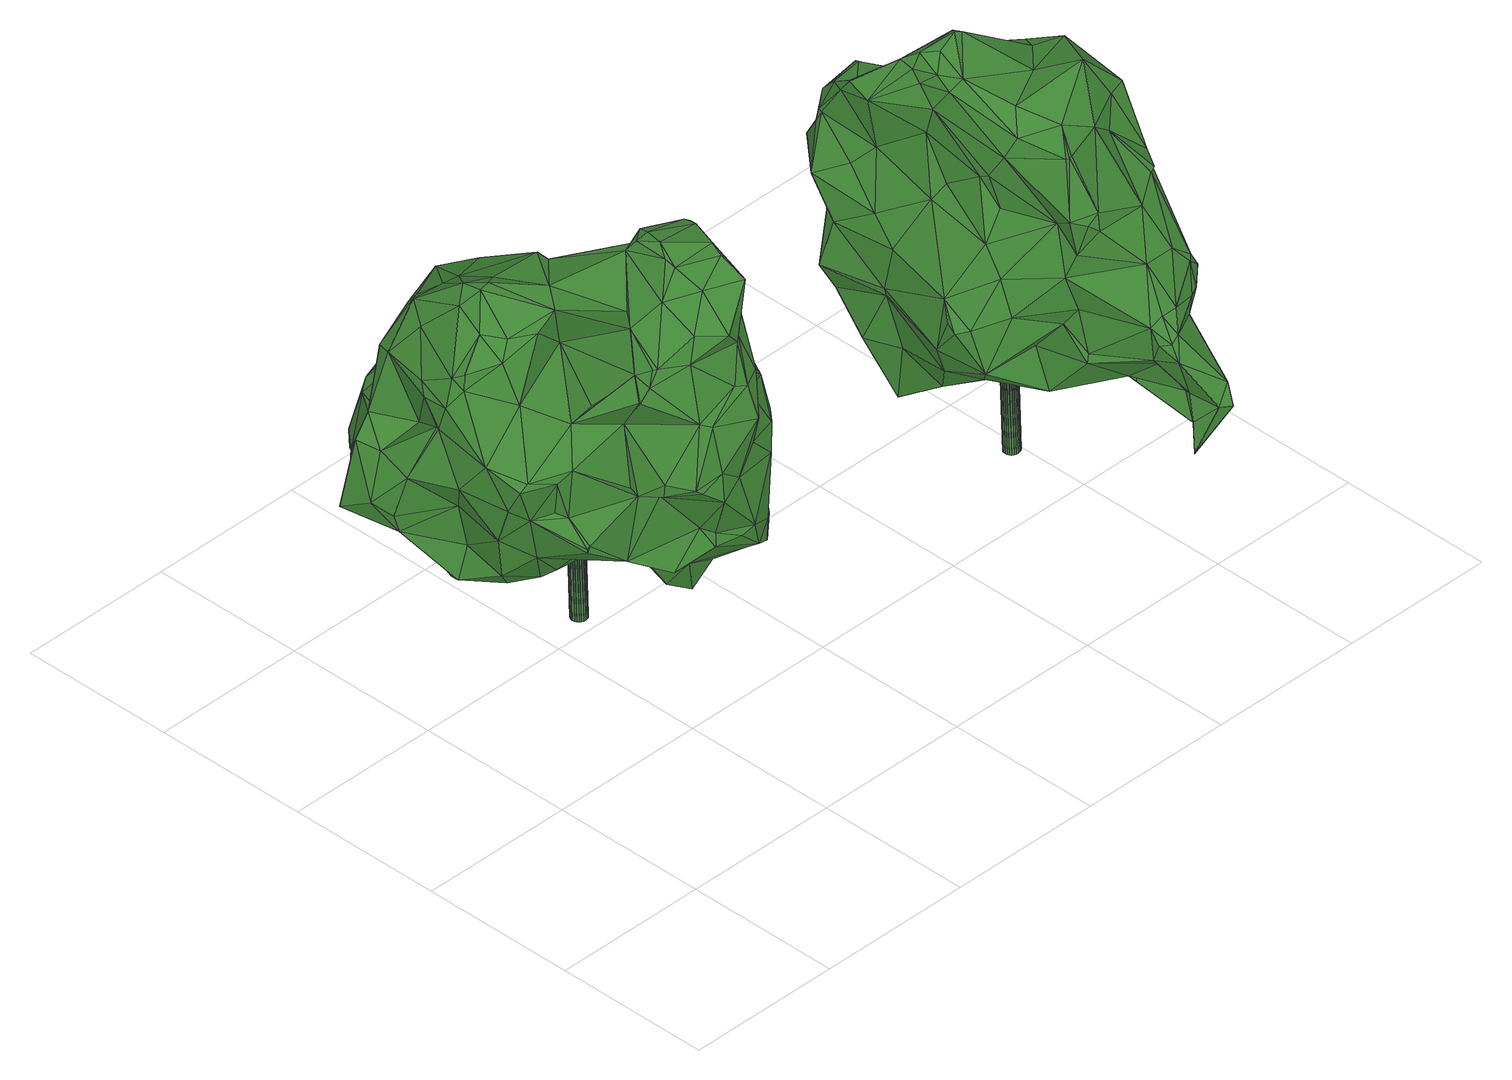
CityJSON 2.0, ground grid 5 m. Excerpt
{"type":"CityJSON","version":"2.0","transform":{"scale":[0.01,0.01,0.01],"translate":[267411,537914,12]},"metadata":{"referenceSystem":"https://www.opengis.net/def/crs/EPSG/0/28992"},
"CityObjects":{
"tree1":{"type":"SolitaryVegetationObject","attributes":{"gtid":317,"crown_width_m":9.9,"crown_median_z":19.96,"crown_r50_m":0.328,"crown_porosity":0.879,"trunk_H_m":7.12,"trunk_DBH_m":0.492,"trunk_radius_m":0.246,"trunk_base_height_m":12.84,"original_gtid":"317"},"geometry":[{"type":"Solid","lod":"3","boundaries":[[[[0,1,2]],[[3,4,5]],[[3,5,6]],[[7,8,9]],[[10,11,12]],[[13,14,15]],[[7,16,8]],[[17,18,19]],[[20,21,22]],[[23,21,20]],[[24,25,26]],[[27,28,29]],[[29,28,30]],[[31,32,33]],[[34,35,36]],[[37,38,39]],[[40,41,42]],[[40,43,41]],[[16,7,44]],[[45,46,47]],[[48,46,45]],[[49,50,51]],[[52,46,48]],[[53,54,30]],[[24,55,56]],[[57,14,58]],[[59,60,61]],[[62,63,64]],[[2,61,65]],[[66,67,37]],[[68,69,66]],[[70,49,71]],[[72,73,74]],[[16,44,72]],[[75,76,77]],[[78,7,9]],[[13,79,80]],[[81,80,82]],[[65,83,51]],[[84,51,83]],[[85,86,87]],[[88,89,90]],[[62,91,63]],[[92,72,44]],[[93,94,95]],[[1,96,97]],[[63,92,7]],[[98,99,100]],[[101,102,93]],[[103,104,105]],[[64,78,53]],[[93,106,107]],[[108,36,109]],[[110,2,65]],[[107,106,111]],[[112,113,114]],[[115,73,72]],[[116,117,118]],[[119,91,62]],[[62,120,119]],[[1,121,59]],[[1,122,96]],[[53,78,54]],[[123,124,101]],[[96,125,97]],[[13,80,76]],[[1,0,122]],[[59,121,126]],[[59,126,60]],[[97,121,1]],[[12,68,127]],[[128,129,130]],[[60,83,65]],[[4,107,131]],[[132,10,22]],[[133,134,132]],[[132,134,10]],[[135,136,137]],[[138,23,139]],[[54,78,9]],[[98,24,56]],[[98,56,140]],[[141,87,142]],[[66,69,143]],[[144,35,145]],[[111,131,107]],[[108,77,146]],[[147,73,115]],[[136,148,149]],[[59,61,2]],[[65,61,60]],[[59,2,1]],[[85,150,151]],[[95,101,93]],[[152,93,107]],[[106,102,111]],[[147,115,153]],[[148,136,154]],[[148,154,85]],[[142,113,112]],[[7,92,44]],[[155,99,140]],[[70,99,155]],[[122,128,96]],[[110,0,2]],[[65,50,156]],[[18,139,23]],[[18,23,123]],[[130,129,157]],[[106,93,102]],[[158,56,26]],[[7,78,64]],[[63,7,64]],[[48,159,160]],[[87,86,161]],[[118,56,158]],[[110,156,162]],[[144,41,43]],[[140,56,155]],[[163,31,33]],[[141,151,150]],[[39,164,37]],[[123,95,18]],[[48,160,43]],[[165,138,139]],[[153,166,167]],[[141,85,87]],[[163,81,31]],[[30,28,53]],[[168,53,28]],[[112,169,170]],[[87,161,113]],[[87,113,142]],[[137,29,135]],[[13,15,79]],[[171,172,173]],[[174,33,175]],[[149,176,177]],[[142,151,141]],[[178,176,149]],[[41,174,42]],[[101,179,102]],[[176,180,181]],[[70,155,118]],[[121,182,126]],[[183,22,21]],[[184,174,41]],[[49,185,50]],[[170,39,186]],[[187,188,103]],[[189,90,89]],[[190,191,192]],[[31,82,32]],[[193,181,180]],[[37,67,38]],[[38,67,143]],[[165,194,138]],[[184,41,144]],[[144,145,184]],[[77,80,81]],[[175,195,40]],[[175,33,196]],[[175,196,195]],[[175,40,42]],[[92,63,166]],[[174,175,42]],[[89,137,189]],[[38,186,39]],[[149,197,136]],[[198,100,199]],[[200,201,202]],[[176,178,180]],[[31,81,82]],[[70,71,203]],[[204,71,84]],[[205,69,11]],[[68,11,69]],[[124,172,171]],[[72,206,16]],[[117,190,207]],[[185,117,207]],[[208,204,182]],[[141,150,85]],[[96,128,125]],[[101,209,179]],[[47,210,3]],[[211,188,212]],[[212,157,129]],[[213,167,91]],[[214,190,215]],[[214,215,216]],[[123,23,172]],[[178,148,85]],[[149,148,178]],[[118,158,116]],[[72,74,217]],[[132,218,133]],[[205,133,218]],[[155,56,118]],[[83,60,126]],[[119,213,91]],[[121,219,182]],[[220,26,221]],[[220,158,26]],[[208,219,125]],[[85,154,86]],[[183,222,79]],[[76,14,13]],[[200,223,224]],[[4,131,5]],[[181,225,57]],[[181,57,176]],[[110,6,0]],[[132,22,183]],[[226,151,202]],[[226,85,151]],[[98,198,27]],[[24,26,55]],[[101,95,123]],[[66,143,67]],[[89,29,137]],[[190,192,162]],[[127,68,66]],[[12,127,66]],[[12,227,228]],[[98,229,198]],[[100,198,229]],[[63,91,167]],[[0,131,230]],[[0,230,122]],[[116,220,231]],[[116,158,220]],[[176,58,177]],[[57,58,176]],[[72,166,115]],[[92,166,72]],[[189,197,232]],[[112,114,9]],[[197,177,233]],[[73,147,234]],[[73,234,74]],[[27,235,236]],[[198,235,27]],[[88,90,24]],[[174,184,146]],[[88,27,29]],[[88,29,89]],[[140,99,98]],[[11,134,205]],[[133,205,134]],[[11,10,134]],[[177,197,149]],[[197,75,109]],[[115,166,153]],[[0,5,131]],[[228,74,234]],[[190,162,207]],[[63,167,166]],[[83,126,204]],[[99,203,199]],[[237,170,186]],[[51,50,65]],[[83,204,84]],[[196,33,32]],[[77,108,109]],[[109,75,77]],[[109,36,221]],[[118,49,70]],[[238,90,189]],[[136,189,137]],[[65,156,110]],[[0,6,5]],[[178,226,180]],[[85,226,178]],[[14,233,58]],[[208,239,213]],[[153,213,239]],[[38,202,237]],[[193,180,201]],[[194,222,21]],[[183,21,222]],[[27,88,98]],[[24,98,88]],[[184,34,146]],[[108,146,34]],[[204,126,182]],[[183,218,132]],[[10,240,22]],[[69,223,143]],[[202,201,226]],[[160,241,43]],[[232,242,243]],[[81,163,146]],[[16,206,8]],[[206,244,8]],[[17,52,195]],[[76,75,233]],[[46,17,19]],[[46,19,47]],[[62,245,120]],[[174,146,33]],[[163,33,146]],[[49,84,71]],[[49,51,84]],[[179,188,211]],[[102,179,111]],[[190,117,215]],[[116,215,117]],[[231,215,116]],[[171,246,247]],[[234,247,246]],[[6,110,248]],[[248,192,159]],[[159,192,191]],[[231,220,216]],[[220,221,216]],[[58,233,177]],[[97,125,219]],[[234,147,249]],[[202,151,237]],[[206,217,164]],[[244,206,164]],[[189,232,243]],[[164,217,227]],[[234,249,104]],[[249,105,104]],[[34,36,108]],[[159,191,160]],[[152,107,4]],[[48,250,159]],[[117,185,118]],[[49,118,185]],[[77,76,80]],[[164,251,66]],[[79,222,252]],[[194,252,222]],[[123,172,124]],[[173,23,22]],[[23,20,22]],[[23,253,21]],[[138,21,253]],[[138,253,23]],[[194,21,138]],[[3,254,45]],[[47,3,45]],[[228,227,217]],[[228,217,74]],[[45,254,48]],[[203,99,70]],[[125,128,130]],[[135,29,255]],[[152,4,3]],[[211,212,129]],[[109,242,232]],[[216,144,214]],[[256,214,144]],[[238,189,25]],[[81,146,77]],[[25,243,242]],[[80,196,32]],[[32,82,80]],[[184,145,34]],[[43,52,48]],[[195,52,40]],[[25,24,90]],[[238,25,90]],[[173,172,23]],[[221,36,216]],[[257,119,199]],[[199,119,198]],[[121,97,219]],[[135,255,161]],[[161,255,258]],[[9,8,112]],[[8,259,112]],[[29,30,255]],[[208,182,219]],[[112,170,142]],[[207,50,185]],[[207,156,50]],[[254,250,48]],[[3,250,254]],[[187,212,188]],[[257,213,119]],[[69,218,224]],[[204,199,71]],[[203,71,199]],[[232,197,109]],[[125,130,260]],[[125,260,208]],[[207,162,156]],[[206,72,217]],[[164,39,169]],[[259,169,112]],[[237,151,170]],[[170,151,142]],[[38,237,186]],[[11,68,12]],[[244,259,8]],[[261,79,15]],[[244,169,259]],[[164,169,244]],[[39,170,169]],[[224,223,69]],[[213,153,167]],[[135,154,136]],[[161,154,135]],[[86,154,161]],[[40,52,43]],[[197,233,75]],[[196,252,194]],[[25,189,243]],[[153,239,147]],[[193,224,181]],[[239,208,260]],[[208,199,204]],[[257,199,208]],[[257,208,213]],[[119,120,235]],[[69,205,218]],[[236,28,27]],[[168,28,236]],[[119,235,198]],[[225,15,57]],[[14,57,15]],[[199,100,99]],[[22,240,173]],[[228,240,12]],[[226,201,180]],[[12,240,10]],[[171,173,240]],[[38,223,202]],[[200,202,223]],[[143,223,38]],[[164,227,251]],[[37,164,66]],[[12,251,227]],[[12,66,251]],[[53,245,64]],[[258,114,113]],[[113,161,258]],[[54,262,30]],[[9,262,54]],[[258,262,114]],[[114,262,9]],[[258,255,262]],[[255,30,262]],[[261,15,225]],[[261,183,79]],[[103,188,247]],[[209,247,188]],[[171,247,124]],[[209,124,247]],[[101,124,209]],[[179,209,188]],[[236,235,120]],[[129,128,230]],[[128,122,230]],[[129,230,111]],[[131,111,230]],[[189,136,197]],[[17,263,264]],[[265,263,17]],[[264,263,196]],[[25,242,26]],[[80,79,252]],[[80,252,196]],[[18,47,19]],[[14,76,233]],[[248,159,6]],[[18,17,264]],[[18,264,139]],[[139,264,165]],[[264,194,165]],[[196,263,195]],[[264,196,194]],[[265,195,263]],[[55,26,56]],[[221,26,109]],[[242,109,26]],[[241,160,191]],[[241,191,190]],[[111,179,129]],[[179,211,129]],[[234,246,228]],[[228,246,171]],[[47,18,210]],[[249,157,212]],[[249,147,157]],[[147,239,157]],[[103,105,187]],[[6,250,3]],[[100,229,98]],[[6,159,250]],[[212,187,105]],[[249,212,105]],[[130,157,260]],[[239,260,157]],[[193,201,224]],[[228,171,240]],[[183,266,218]],[[261,266,183]],[[225,266,261]],[[224,267,181]],[[181,267,225]],[[218,267,224]],[[218,266,267]],[[225,267,266]],[[53,168,245]],[[120,245,236]],[[168,236,245]],[[200,224,201]],[[247,234,104]],[[247,104,103]],[[256,144,43]],[[241,190,214]],[[256,43,214]],[[241,214,43]],[[265,17,195]],[[18,95,268]],[[95,210,268]],[[18,268,210]],[[152,3,210]],[[231,216,215]],[[17,46,52]],[[36,35,216]],[[216,35,144]],[[34,145,35]],[[110,162,192]],[[110,192,248]],[[64,245,62]],[[210,95,94]],[[152,94,93]],[[210,94,152]],[[269,270,271]],[[269,271,272]],[[272,271,273]],[[272,273,274]],[[271,270,275]],[[271,275,273]],[[273,275,276]],[[273,276,274]],[[275,270,277]],[[275,277,276]],[[276,277,278]],[[276,278,274]],[[277,270,279]],[[277,279,278]],[[278,279,280]],[[278,280,274]],[[279,270,281]],[[279,281,280]],[[280,281,282]],[[280,282,274]],[[281,270,283]],[[281,283,282]],[[282,283,284]],[[282,284,274]],[[283,270,285]],[[283,285,284]],[[284,285,286]],[[284,286,274]],[[285,270,287]],[[285,287,286]],[[286,287,288]],[[286,288,274]],[[287,270,289]],[[287,289,288]],[[288,289,290]],[[288,290,274]],[[289,270,291]],[[289,291,290]],[[290,291,292]],[[290,292,274]],[[291,270,293]],[[291,293,292]],[[292,293,294]],[[292,294,274]],[[293,270,295]],[[293,295,294]],[[294,295,296]],[[294,296,274]],[[295,270,297]],[[295,297,296]],[[296,297,298]],[[296,298,274]],[[297,270,299]],[[297,299,298]],[[298,299,300]],[[298,300,274]],[[299,270,301]],[[299,301,300]],[[300,301,302]],[[300,302,274]],[[301,270,303]],[[301,303,302]],[[302,303,304]],[[302,304,274]],[[303,270,305]],[[303,305,304]],[[304,305,306]],[[304,306,274]],[[305,270,307]],[[305,307,306]],[[306,307,308]],[[306,308,274]],[[307,270,309]],[[307,309,308]],[[308,309,310]],[[308,310,274]],[[309,270,311]],[[309,311,310]],[[310,311,312]],[[310,312,274]],[[311,270,313]],[[311,313,312]],[[312,313,314]],[[312,314,274]],[[313,270,315]],[[313,315,314]],[[314,315,316]],[[314,316,274]],[[315,270,317]],[[315,317,316]],[[316,317,318]],[[316,318,274]],[[317,270,269]],[[317,269,318]],[[318,269,272]],[[318,272,274]]]]}]},
"tree2":{"type":"SolitaryVegetationObject","attributes":{"gtid":282,"crown_width_m":9.88,"crown_median_z":20.02,"crown_r50_m":0.336,"crown_porosity":0.879,"trunk_H_m":7.35,"trunk_DBH_m":0.502,"trunk_radius_m":0.251,"trunk_base_height_m":12.67,"original_gtid":"282"},"geometry":[{"type":"Solid","lod":"3","boundaries":[[[[319,320,321]],[[322,323,324]],[[325,326,327]],[[325,327,328]],[[329,330,331]],[[332,333,334]],[[335,336,337]],[[338,323,339]],[[340,341,342]],[[343,344,335]],[[345,346,347]],[[348,349,350]],[[350,351,352]],[[350,349,351]],[[353,354,355]],[[356,353,355]],[[347,357,345]],[[358,347,359]],[[359,360,361]],[[362,363,364]],[[352,351,365]],[[366,367,368]],[[369,367,366]],[[370,371,372]],[[319,365,320]],[[373,374,336]],[[375,374,373]],[[376,377,378]],[[379,380,381]],[[382,383,384]],[[348,373,335]],[[336,335,373]],[[385,322,386]],[[387,321,320]],[[387,320,388]],[[327,389,390]],[[327,390,328]],[[391,392,393]],[[394,395,396]],[[397,341,396]],[[398,354,399]],[[400,401,345]],[[402,403,404]],[[405,393,392]],[[356,406,407]],[[407,408,356]],[[320,409,388]],[[410,411,412]],[[369,413,414]],[[413,415,414]],[[335,416,343]],[[417,334,418]],[[419,416,420]],[[421,422,423]],[[424,348,425]],[[405,426,427]],[[419,344,416]],[[344,343,416]],[[409,365,351]],[[409,351,349]],[[428,389,363]],[[429,430,431]],[[432,354,398]],[[433,434,435]],[[433,435,436]],[[324,437,438]],[[333,439,440]],[[439,333,332]],[[429,426,430]],[[441,442,443]],[[444,445,446]],[[364,363,447]],[[448,449,450]],[[451,452,336]],[[453,321,454]],[[454,360,453]],[[361,455,358]],[[424,456,457]],[[458,459,441]],[[460,461,462]],[[441,463,326]],[[432,429,431]],[[464,363,362]],[[359,361,358]],[[465,466,368]],[[385,379,381]],[[356,408,353]],[[436,390,433]],[[434,460,435]],[[322,368,323]],[[341,340,467]],[[404,468,402]],[[469,470,471]],[[458,472,473]],[[474,473,472]],[[472,326,475]],[[476,477,478]],[[479,354,432]],[[431,430,422]],[[431,422,432]],[[474,472,475]],[[480,481,482]],[[480,482,483]],[[475,326,484]],[[397,485,486]],[[443,447,487]],[[488,477,397]],[[419,489,344]],[[490,378,377]],[[491,376,378]],[[483,482,492]],[[493,494,495]],[[496,497,498]],[[499,491,378]],[[499,378,500]],[[432,501,502]],[[432,502,429]],[[416,337,420]],[[335,337,416]],[[503,504,359]],[[436,435,328]],[[505,506,507]],[[345,401,427]],[[355,479,508]],[[350,425,348]],[[509,406,356]],[[394,447,443]],[[394,443,442]],[[407,510,408]],[[489,402,468]],[[511,412,512]],[[464,428,363]],[[492,513,483]],[[366,368,466]],[[440,514,515]],[[516,434,433]],[[479,355,354]],[[440,515,418]],[[503,359,347]],[[345,357,400]],[[517,518,448]],[[432,422,479]],[[417,519,377]],[[520,521,522]],[[518,523,524]],[[420,452,419]],[[489,419,452]],[[446,445,500]],[[358,357,347]],[[418,333,440]],[[493,525,410]],[[526,334,527]],[[528,364,394]],[[360,517,448]],[[465,322,385]],[[529,417,515]],[[477,485,397]],[[476,485,477]],[[530,531,532]],[[533,534,383]],[[456,535,457]],[[536,457,535]],[[537,497,496]],[[450,455,361]],[[469,471,414]],[[334,333,418]],[[387,403,518]],[[388,403,387]],[[492,482,481]],[[475,484,474]],[[348,335,344]],[[349,348,344]],[[442,395,394]],[[477,459,478]],[[394,364,447]],[[474,469,473]],[[538,514,439]],[[414,415,500]],[[414,500,445]],[[377,376,527]],[[522,415,512]],[[489,452,451]],[[426,405,392]],[[392,423,430]],[[366,466,539]],[[336,374,451]],[[377,527,417]],[[328,338,339]],[[417,527,334]],[[417,418,515]],[[334,526,332]],[[540,503,399]],[[540,399,510]],[[337,336,420]],[[522,521,541]],[[542,522,541]],[[331,371,494]],[[484,543,470]],[[526,527,544]],[[539,381,380]],[[490,377,545]],[[365,319,546]],[[538,439,544]],[[472,458,441]],[[472,441,326]],[[522,500,415]],[[530,547,531]],[[525,548,382]],[[341,467,549]],[[340,550,467]],[[520,551,521]],[[370,322,438]],[[428,390,389]],[[372,386,322]],[[481,513,492]],[[488,397,396]],[[361,448,450]],[[544,527,376]],[[366,413,369]],[[441,459,442]],[[496,427,401]],[[473,469,445]],[[332,544,439]],[[552,524,523]],[[450,493,455]],[[550,532,467]],[[462,338,460]],[[340,545,550]],[[400,494,401]],[[446,553,444]],[[392,391,516]],[[371,370,401]],[[494,371,401]],[[381,539,554]],[[533,548,493]],[[442,459,477]],[[539,466,554]],[[332,526,544]],[[368,339,323]],[[367,339,368]],[[516,391,434]],[[430,426,392]],[[438,537,370]],[[401,370,537]],[[545,340,342]],[[393,461,434]],[[393,434,391]],[[433,390,428]],[[460,434,461]],[[426,502,427]],[[510,407,540]],[[319,540,407]],[[448,524,449]],[[552,449,524]],[[521,525,382]],[[525,521,551]],[[489,451,402]],[[454,321,517]],[[387,517,321]],[[387,518,517]],[[544,376,491]],[[394,535,528]],[[536,535,394]],[[445,469,414]],[[398,501,432]],[[389,327,463]],[[326,463,327]],[[454,517,360]],[[525,493,548]],[[443,463,441]],[[478,459,458]],[[331,330,386]],[[511,380,379]],[[549,467,531]],[[467,532,531]],[[549,531,402]],[[428,505,507]],[[328,390,436]],[[397,342,341]],[[523,402,547]],[[547,402,531]],[[350,352,425]],[[383,534,384]],[[540,453,504]],[[555,493,450]],[[494,400,495]],[[338,437,324]],[[455,493,495]],[[455,495,358]],[[438,437,462]],[[402,451,549]],[[426,429,502]],[[523,547,552]],[[493,329,494]],[[329,331,494]],[[388,556,404]],[[552,534,449]],[[360,448,361]],[[463,363,389]],[[398,503,501]],[[388,404,403]],[[518,403,523]],[[523,403,402]],[[519,417,529]],[[519,529,384]],[[457,396,451]],[[549,451,396]],[[341,549,396]],[[481,380,513]],[[538,541,382]],[[522,412,520]],[[533,449,534]],[[533,493,449]],[[545,532,550]],[[476,557,485]],[[486,485,557]],[[537,496,401]],[[532,519,384]],[[430,423,422]],[[509,356,558]],[[448,518,524]],[[537,438,497]],[[365,509,559]],[[352,365,559]],[[545,519,532]],[[377,519,545]],[[369,560,367]],[[463,443,363]],[[528,559,362]],[[528,362,364]],[[488,396,395]],[[366,380,481]],[[366,481,413]],[[506,561,562]],[[484,325,543]],[[543,325,560]],[[367,560,325]],[[354,353,399]],[[435,460,338]],[[435,338,328]],[[433,428,507]],[[339,367,325]],[[433,507,516]],[[516,507,508]],[[421,423,516]],[[392,516,423]],[[326,325,484]],[[328,339,325]],[[510,399,408]],[[408,399,353]],[[398,399,503]],[[471,470,543]],[[488,395,477]],[[442,477,395]],[[363,443,487]],[[357,358,400]],[[410,329,493]],[[540,504,503]],[[375,451,374]],[[412,379,330]],[[530,532,384]],[[424,425,352]],[[424,352,456]],[[407,546,319]],[[484,470,474]],[[509,365,546]],[[521,382,541]],[[363,487,447]],[[539,380,366]],[[480,380,413]],[[480,413,481]],[[480,483,380]],[[513,380,483]],[[512,415,380]],[[413,380,415]],[[511,512,380]],[[382,548,533]],[[383,382,533]],[[558,561,464]],[[338,324,323]],[[358,495,400]],[[496,405,427]],[[512,412,522]],[[501,346,502]],[[501,347,346]],[[501,503,347]],[[427,502,346]],[[427,346,345]],[[522,499,500]],[[538,542,541]],[[543,560,471]],[[336,452,420]],[[555,449,493]],[[552,547,534]],[[530,534,547]],[[555,450,449]],[[438,322,324]],[[462,437,338]],[[371,386,372]],[[331,386,371]],[[551,412,411]],[[551,411,525]],[[520,412,551]],[[379,385,330]],[[388,409,556]],[[320,365,409]],[[530,384,534]],[[558,355,562]],[[558,562,561]],[[348,424,373]],[[491,499,542]],[[321,453,319]],[[319,453,540]],[[372,322,370]],[[546,406,509]],[[407,406,546]],[[508,507,506]],[[525,411,410]],[[558,356,355]],[[498,461,393]],[[559,558,362]],[[506,464,561]],[[464,506,505]],[[405,496,498]],[[498,393,405]],[[559,509,558]],[[462,497,438]],[[462,461,497]],[[498,497,461]],[[464,362,558]],[[404,556,468]],[[559,563,352]],[[528,563,559]],[[478,564,476]],[[444,553,458]],[[444,458,473]],[[473,445,444]],[[446,378,490]],[[500,378,446]],[[439,514,440]],[[384,514,538]],[[384,538,382]],[[465,554,466]],[[515,514,529]],[[529,514,384]],[[544,542,538]],[[428,464,505]],[[491,542,544]],[[522,542,499]],[[506,562,508]],[[508,562,355]],[[352,563,456]],[[396,457,536]],[[396,536,394]],[[564,446,557]],[[564,557,476]],[[446,564,553]],[[553,564,458]],[[458,564,478]],[[556,409,349]],[[474,470,469]],[[560,414,471]],[[560,369,414]],[[329,412,330]],[[329,410,412]],[[386,330,385]],[[511,379,412]],[[360,504,453]],[[359,504,360]],[[516,508,421]],[[479,421,508]],[[421,479,422]],[[368,322,465]],[[465,385,554]],[[381,554,385]],[[489,468,344]],[[373,424,375]],[[457,375,424]],[[486,490,545]],[[457,451,375]],[[490,557,446]],[[486,557,490]],[[563,528,535]],[[563,535,456]],[[545,342,486]],[[397,486,342]],[[556,349,468]],[[344,468,349]],[[565,566,567]],[[565,567,568]],[[568,567,569]],[[568,569,570]],[[567,566,571]],[[567,571,569]],[[569,571,572]],[[569,572,570]],[[571,566,573]],[[571,573,572]],[[572,573,574]],[[572,574,570]],[[573,566,575]],[[573,575,574]],[[574,575,576]],[[574,576,570]],[[575,566,577]],[[575,577,576]],[[576,577,578]],[[576,578,570]],[[577,566,579]],[[577,579,578]],[[578,579,580]],[[578,580,570]],[[579,566,581]],[[579,581,580]],[[580,581,582]],[[580,582,570]],[[581,566,583]],[[581,583,582]],[[582,583,584]],[[582,584,570]],[[583,566,585]],[[583,585,584]],[[584,585,586]],[[584,586,570]],[[585,566,587]],[[585,587,586]],[[586,587,588]],[[586,588,570]],[[587,566,589]],[[587,589,588]],[[588,589,590]],[[588,590,570]],[[589,566,591]],[[589,591,590]],[[590,591,592]],[[590,592,570]],[[591,566,593]],[[591,593,592]],[[592,593,594]],[[592,594,570]],[[593,566,595]],[[593,595,594]],[[594,595,596]],[[594,596,570]],[[595,566,597]],[[595,597,596]],[[596,597,598]],[[596,598,570]],[[597,566,599]],[[597,599,598]],[[598,599,600]],[[598,600,570]],[[599,566,601]],[[599,601,600]],[[600,601,602]],[[600,602,570]],[[601,566,603]],[[601,603,602]],[[602,603,604]],[[602,604,570]],[[603,566,605]],[[603,605,604]],[[604,605,606]],[[604,606,570]],[[605,566,607]],[[605,607,606]],[[606,607,608]],[[606,608,570]],[[607,566,609]],[[607,609,608]],[[608,609,610]],[[608,610,570]],[[609,566,611]],[[609,611,610]],[[610,611,612]],[[610,612,570]],[[611,566,613]],[[611,613,612]],[[612,613,614]],[[612,614,570]],[[613,566,565]],[[613,565,614]],[[614,565,568]],[[614,568,570]]]]}]}
},
"vertices":[
[981,852,1127],[919,896,1328],[897,734,1280],[1026,948,861],[1105,1021,980],[965,885,1083],[970,804,1004],[298,1346,1173],[221,1396,1036],[198,1343,1051],[670,1530,626],[598,1627,444],[608,1560,647],[624,1007,365],[595,1002,354],[557,1118,370],[332,1397,1121],[1036,962,593],[1037,1126,611],[1057,1010,633],[765,1206,669],[787,1164,522],[783,1360,613],[950,1193,663],[365,816,841],[362,828,677],[538,739,701],[314,964,1010],[193,1053,1076],[180,960,875],[158,1089,1019],[823,866,199],[836,868,224],[889,803,263],[734,640,476],[735,641,522],[705,672,538],[321,1586,643],[302,1528,538],[265,1556,640],[1065,784,453],[971,677,423],[1005,705,407],[980,673,642],[353,1388,1136],[1002,855,786],[1068,987,666],[1100,1001,696],[1050,745,712],[664,668,1113],[798,622,1141],[744,601,1202],[1044,812,578],[182,1090,1106],[171,1190,1052],[544,775,707],[555,810,897],[465,1071,336],[443,1003,345],[881,798,1338],[865,748,1329],[880,752,1317],[339,1134,1294],[334,1195,1288],[297,1173,1242],[873,666,1288],[377,1575,650],[332,1538,524],[525,1574,523],[486,1566,491],[558,716,1066],[586,713,1117],[513,1473,1099],[575,1385,1135],[639,1397,1007],[553,854,517],[616,972,353],[683,921,371],[254,1275,1142],[675,1045,411],[683,925,369],[775,864,206],[801,870,214],[759,713,1286],[685,673,1195],[118,1224,553],[98,1224,614],[61,1275,654],[232,854,847],[203,854,831],[316,826,816],[376,1143,1294],[393,1329,1182],[1051,1157,889],[1042,1145,850],[1015,1207,819],[921,941,1318],[794,953,1338],[428,883,929],[554,768,1085],[602,801,1038],[976,1195,901],[1029,1136,1022],[695,1162,870],[605,1266,960],[626,1056,927],[1083,1117,968],[1105,1063,976],[626,691,420],[529,771,469],[937,752,1116],[1059,1097,1080],[161,1382,849],[108,1283,798],[230,1258,842],[558,1351,1168],[604,586,764],[690,610,919],[659,628,935],[468,984,1237],[337,1032,1185],[778,891,1346],[934,932,1311],[982,1216,786],[907,1190,848],[805,992,1322],[755,812,1314],[517,1553,537],[877,1013,1256],[878,1003,1177],[824,1005,1239],[1081,1038,1083],[705,1468,431],[623,1568,421],[614,1599,441],[175,1055,753],[227,960,602],[207,903,742],[987,1172,439],[1012,1165,452],[532,730,1022],[49,1378,593],[91,1361,805],[362,1532,503],[839,596,518],[803,609,494],[757,760,344],[659,1224,1181],[272,1119,479],[275,994,441],[55,1378,591],[80,1379,593],[1034,1056,856],[609,1186,1246],[233,1115,635],[532,726,1023],[850,670,1111],[687,1021,1124],[563,665,764],[1017,748,844],[1009,699,717],[108,1184,759],[891,644,988],[820,813,194],[302,1527,813],[1029,1108,387],[434,1309,1196],[432,1179,1263],[199,1057,1125],[260,1500,796],[209,1492,638],[744,1293,730],[903,1185,728],[783,1350,681],[950,659,370],[996,718,386],[352,1048,345],[431,1000,348],[242,1123,375],[990,1122,1026],[254,1160,361],[417,1275,308],[754,850,1324],[683,1291,436],[880,620,419],[781,616,1004],[224,1511,625],[727,1072,903],[847,1116,943],[266,878,693],[834,578,887],[902,679,888],[907,670,956],[363,1313,351],[923,1106,386],[1079,813,454],[891,891,383],[335,919,508],[527,1023,1074],[603,832,1180],[423,1437,511],[309,1278,455],[210,1372,582],[576,723,1114],[679,787,1252],[573,1583,394],[397,1432,980],[818,604,994],[740,984,1288],[899,1151,944],[1065,1039,749],[902,989,1041],[740,1005,1061],[511,1046,1262],[789,606,698],[701,583,772],[692,566,689],[483,1472,923],[520,1443,427],[753,954,1329],[564,670,720],[589,707,689],[769,1085,462],[368,1506,503],[450,1413,418],[502,1238,272],[187,1257,521],[466,1576,821],[564,1412,781],[543,919,906],[937,964,1209],[620,579,748],[375,770,581],[464,972,369],[663,1343,992],[411,989,1186],[300,1013,1133],[200,1427,589],[334,852,696],[625,1161,1227],[689,1424,677],[880,644,747],[385,771,598],[376,771,592],[405,1412,950],[283,1083,1203],[608,1265,814],[708,1206,845],[952,774,964],[580,1168,1087],[1014,792,837],[441,1547,764],[768,1028,454],[948,1055,631],[1012,822,810],[160,1117,931],[788,609,696],[685,926,1143],[164,1128,931],[191,1381,843],[775,995,1288],[591,1241,475],[160,1171,1012],[982,884,478],[900,991,517],[982,883,491],[502,1315,441],[448,1287,366],[1008,1099,803],[650,1044,84],[625,1045,84],[649,1051,84],[639,1060,796],[638,1066,796],[614,1060,796],[647,1057,84],[636,1072,796],[643,1062,84],[632,1077,796],[638,1066,84],[627,1081,796],[632,1069,84],[621,1084,796],[626,1070,83],[615,1085,795],[619,1069,83],[608,1084,795],[613,1067,83],[602,1082,795],[608,1063,83],[597,1078,795],[604,1058,83],[593,1073,795],[601,1052,83],[591,1067,796],[600,1046,84],[590,1061,796],[601,1039,84],[590,1054,796],[603,1033,84],[593,1048,796],[607,1028,84],[596,1043,796],[612,1024,84],[601,1039,796],[618,1021,84],[607,1037,796],[624,1020,84],[614,1036,797],[631,1021,85],[620,1036,797],[637,1023,85],[626,1039,797],[642,1027,85],[631,1042,797],[646,1032,85],[635,1047,797],[649,1038,84],[638,1053,797],
[2058,338,1062],[2091,259,943],[2155,399,1090],[1887,1255,1003],[1802,1272,1014],[1765,1218,1120],[1662,1130,854],[1610,1109,695],[1634,1078,843],[1618,1147,981],[2220,1065,933],[2122,1193,937],[2173,1065,925],[2313,962,368],[2359,969,355],[2295,954,361],[2036,29,560],[2009,100,485],[1999,85,395],[1670,1178,1116],[1772,1313,942],[2094,598,426],[2008,583,421],[1952,664,395],[2078,18,547],[2091,51,603],[2113,828,1332],[2081,773,1357],[2162,731,1369],[1967,111,702],[1989,137,772],[1965,135,752],[1974,182,818],[1939,190,793],[1848,419,1289],[1810,561,1306],[1787,590,1236],[1807,365,1127],[2194,776,1322],[2210,740,1301],[2216,568,1275],[2216,475,1095],[2283,611,1088],[1723,540,888],[1634,664,805],[1628,559,755],[1984,249,954],[1980,1350,829],[1790,1304,919],[1825,1305,931],[1933,1256,846],[1916,1110,1167],[2006,997,1065],[1933,1064,977],[2022,125,564],[2031,150,554],[2001,217,627],[2206,908,396],[2197,897,386],[2128,865,510],[2104,1321,860],[2052,1348,741],[2059,1370,860],[2333,913,718],[2395,722,617],[2395,751,531],[2083,1262,949],[2104,1186,933],[2162,258,885],[2149,247,875],[1649,872,852],[1664,955,921],[1660,1043,1322],[1735,928,1418],[1663,1044,1324],[1653,529,612],[1730,608,512],[1841,473,482],[1920,670,389],[1849,608,1369],[1906,491,1335],[2144,848,1286],[2065,982,1220],[2173,326,655],[2208,278,816],[2147,224,798],[1780,952,1379],[1851,339,1105],[1885,334,1135],[1852,409,1295],[2026,179,822],[2270,1054,893],[2269,1055,883],[2181,1159,832],[2027,1305,752],[1968,1100,684],[2045,1162,667],[2080,20,544],[2327,934,345],[2360,965,353],[2081,49,540],[2001,87,391],[1734,855,1375],[1749,803,1424],[1734,881,1410],[1953,193,676],[1945,164,743],[1875,869,1470],[1912,897,1390],[1726,804,1015],[1849,838,1495],[1757,876,1456],[1788,830,1469],[1775,731,1434],[1710,994,1100],[1666,1083,1269],[1668,1157,1153],[1676,1055,1032],[1733,1205,1147],[1829,1187,1222],[2318,963,466],[2376,944,411],[1662,910,670],[1660,691,534],[1612,672,641],[1792,1086,484],[1813,1105,493],[1872,873,442],[1600,593,743],[2239,545,1016],[2236,646,803],[2279,687,1037],[1994,327,529],[2014,102,484],[2091,494,1214],[2176,409,1091],[2286,707,1045],[1875,360,651],[1867,355,626],[1651,987,492],[1698,883,486],[1670,1167,1159],[1695,1135,1254],[1705,1188,1196],[1655,910,697],[1731,604,968],[1973,1349,862],[1971,1351,859],[2109,548,453],[2107,211,738],[1756,1149,546],[1726,1168,585],[1750,1123,680],[1665,1101,595],[1753,1149,543],[1722,1168,582],[1649,1135,649],[1730,926,282],[1718,753,416],[1726,927,283],[1745,752,1394],[2053,1502,600],[2049,1503,637],[2053,1505,603],[2056,1502,603],[1657,1138,704],[1796,802,395],[1963,719,410],[1609,628,755],[1769,629,515],[2036,150,553],[2027,765,431],[2254,932,446],[2051,1507,635],[2289,859,962],[2170,973,1092],[2191,798,1091],[1872,1018,1254],[1823,1170,1232],[1743,1096,1249],[2141,911,612],[1993,962,578],[1986,675,1378],[1880,838,1480],[2077,577,1416],[2149,543,1280],[1758,777,1067],[1773,667,1141],[1741,837,1216],[1733,804,1316],[1840,368,997],[1859,408,1299],[2145,1238,738],[2129,1182,651],[2054,1503,635],[2361,924,467],[2371,911,420],[1661,977,1293],[2187,423,1072],[2155,400,886],[2265,843,428],[2101,949,808],[2278,956,629],[2119,1154,638],[2274,511,765],[2274,515,768],[2297,989,802],[2279,954,373],[2264,943,370],[1727,501,777],[2347,872,451],[2262,616,616],[2211,509,649],[2223,638,489],[2320,837,803],[2330,625,654],[1848,429,730],[1843,527,608],[1915,1096,1183],[2312,967,556],[2014,1378,842],[2007,466,1287],[2290,965,599],[2286,965,577],[1729,1135,709],[2278,953,442],[2036,750,412],[1885,327,1076],[2269,515,703],[2322,855,801],[2022,427,521],[2145,594,436],[2280,991,803],[2324,562,736],[1745,984,463],[2011,1367,858],[2155,654,933],[2120,212,795],[1858,845,424],[1836,439,1069],[1823,397,916],[1856,1112,831],[1793,611,1052],[1777,639,1155],[1865,387,791],[1730,929,285],[2000,744,67],[1975,745,67],[1999,751,67],[1995,767,802],[1995,773,802],[1970,768,802],[1997,757,67],[1992,779,802],[1993,762,66],[1989,785,802],[1988,766,66],[1984,789,802],[1982,769,66],[1978,792,801],[1976,770,66],[1971,793,801],[1969,769,66],[1965,792,801],[1963,767,66],[1958,790,801],[1958,763,66],[1953,786,801],[1954,758,66],[1949,781,802],[1951,752,67],[1946,775,802],[1950,746,67],[1945,768,802],[1951,739,67],[1946,762,802],[1953,733,67],[1948,756,802],[1957,728,67],[1952,750,802],[1962,724,67],[1957,746,803],[1968,721,68],[1963,744,803],[1974,720,68],[1970,742,803],[1981,721,68],[1976,743,803],[1987,723,68],[1982,745,803],[1992,727,68],[1988,749,803],[1996,732,67],[1992,754,803],[1999,738,67],[1994,760,802]
]}
